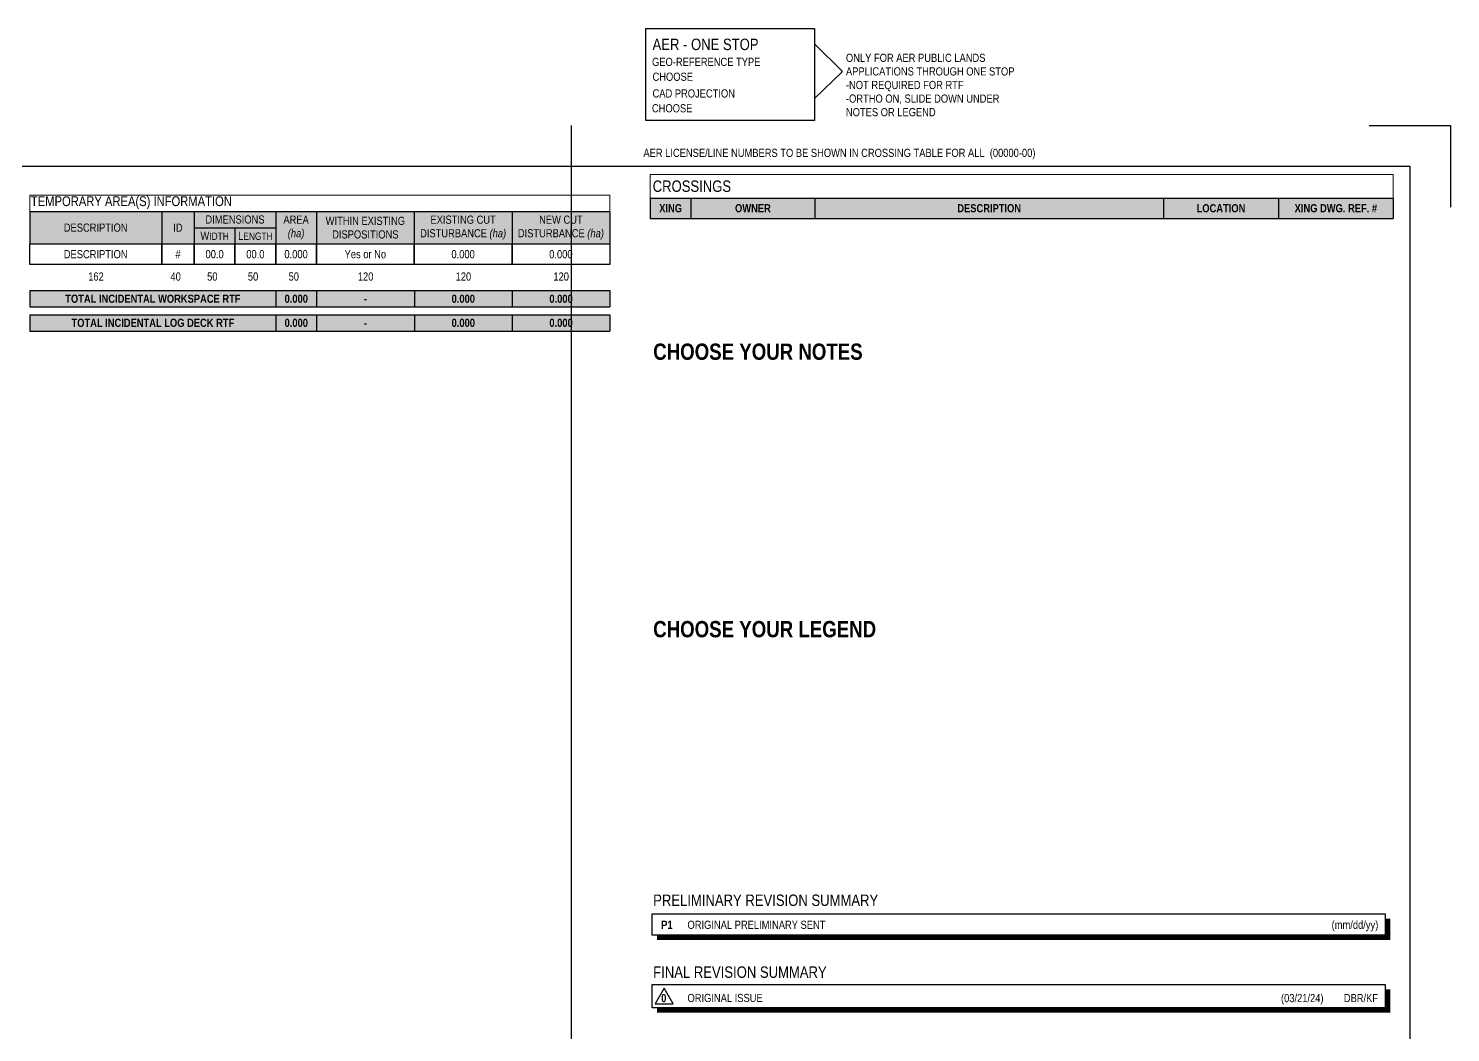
# Paper-space layout 'A' of a CAD drawing. Extents: x -3221 to 18, y -37 to 2387.
# Drawn here: x -1728 to 18, y 1155 to 2387 of the extents above; entities that cross this region are included whole.
import ezdxf
from ezdxf.enums import TextEntityAlignment as Align

# ---------------------------------------------------------------- set-up
doc = ezdxf.new("R2010")
doc.units = 0
doc.header["$LTSCALE"] = 5
doc.layers.get('Defpoints').update_dxf_attribs({"color": 9})
doc.layers.add('CG-NOTES', color=7, linetype='Continuous')
doc.layers.add('CG-PRELIM', color=7, linetype='Continuous')
doc.styles.add('80', font='ARIALN.TTF', dxfattribs={"height": 10})
doc.styles.add('80L', font='ARIALN.TTF', dxfattribs={"height": 10})
doc.styles.add('BOLD', font='ARIALNB.TTF')
doc.styles.get("Standard").update_dxf_attribs({"font": 'ARIALN.TTF'})

# ---------------------------------------------------------------- blocks, each defined once
blk = doc.blocks.new('*U178')
blk.add_line((100, 2186), (100, 2186))
at = {"color": 2}
for p, q in [((-3088.5, 2136), (50, 2136)), ((50, 2136), (50, -50))]:
    blk.add_line(p, q, dxfattribs=at)
at = {"layer": 'Defpoints', "ltscale": 5}
for p, q in [((-979.5, 2186), (-979.5, -100)), ((0, 2186), (100, 2186)), ((100, 2186), (100, 2086))]:
    blk.add_line(p, q, dxfattribs=at)
blk = doc.blocks.new('*T329')
at = {"layer": 'CG-NOTES', "color": 0, "lineweight": -2, "transparency": 16777216}
for p, q in [((0, -29), (912, -29)), ((0, -29), (0, -54)), ((912, -29), (912, -54))]:
    blk.add_line(p, q, dxfattribs=at)
at = {"layer": 'CG-NOTES', "color": 0, "linetype": 'ByBlock', "lineweight": -2, "transparency": 16777216}
for p, q in [((50, -29), (50, -54)), ((202, -29), (202, -54)), ((630, -29), (630, -54)), ((771, -29), (771, -54)), ((0, -54), (912, -54))]:
    blk.add_line(p, q, dxfattribs=at)
at = {"layer": 'CG-NOTES', "color": 254, "linetype": 'Continuous', "transparency": 16777216}
for points in [[(0, -29), (0, -54), (50, -29), (50, -54)], [(50, -29), (50, -54), (202, -29), (202, -54)], [(202, -29), (202, -54), (630, -29), (630, -54)], [(630, -29), (630, -54), (771, -29), (771, -54)], [(771, -29), (771, -54), (912, -29), (912, -54)]]:
    blk.add_solid(points, dxfattribs=at)
at = {"layer": 'Defpoints', "color": 8, "linetype": 'ByBlock', "lineweight": 0, "transparency": 16777216}
for p, q in [((0, 0), (912, 0)), ((0, 0), (0, -29)), ((912, 0), (912, -29))]:
    blk.add_line(p, q, dxfattribs=at)
at = {"layer": 'CG-NOTES', "color": 0, "linetype": 'Continuous', "transparency": 16777216}
for s, insert, char_height, width, attachment_point in [('{\\C14;CROSSINGS}', (3, -14.5), 14, 906, 4), ('{\\fArial Narrow|b1|i0|c0|p34;XING}', (25, -41.5), 10, 47, 5), ('{\\fArial Narrow|b1|i0|c0|p34;OWNER}', (126, -41.5), 10, 149, 5), ('{\\fArial Narrow|b1|i0|c0|p34;DESCRIPTION}', (416, -41.5), 10, 425, 5), ('{\\fArial Narrow|b1|i0|c0|p34;LOCATION}', (700.5, -41.5), 10, 138, 5), ('{\\fArial Narrow|b1|i0|c0|p34;XING DWG. REF. #}', (841.5, -41.5), 10, 138, 5)]:
    blk.add_mtext(s, dxfattribs=dict(at, insert=insert, char_height=char_height, width=width, attachment_point=attachment_point))
blk = doc.blocks.new('*U328')
blk.add_blockref('*T329', (-3.6, 207.4))
at = {"color": 2, "insert": (0, 0), "char_height": 20, "attachment_point": 1, "style": '80'}
blk.add_mtext_dynamic_manual_height_columns('{\\fArial Narrow|b1|i0|c0|p34;CHOOSE YOUR NOTES}', width=256.216, gutter_width=45, heights=[0], dxfattribs=at)
blk = doc.blocks.new('*U84')
at = {"layer": 'CG-NOTES'}
for p, q in [((899.9, -28.9), (0, -28.9)), ((899.9, -22.4), (899.9, -28.9))]:
    blk.add_line(p, q, dxfattribs=at)
at = {"layer": 'CG-NOTES', "color": 5, "flags": 128}
blk.add_lwpolyline([(899.9, -28.9), (0, -28.9), (0, -22.4), (0, 0), (899.9, 0), (899.9, -22.4)], close=True, dxfattribs=at)
at = {"layer": 'CG-NOTES', "const_width": 6, "flags": 128}
blk.add_lwpolyline([(902.9, -6), (902.9, -31.9), (6, -31.9)], dxfattribs=at)
blk = doc.blocks.new('*U173')
at = {"layer": 'CG-NOTES', "flags": 128}
blk.add_lwpolyline([(14.8, -1.3), (3.7, -20.5), (25.8, -20.5)], close=True, dxfattribs=at)
at = {"layer": 'CG-NOTES'}
blk.add_blockref('*U84', (0, 3.5), dxfattribs=at)
at = {"layer": 'CG-NOTES', "color": 14, "style": 'BOLD'}
blk.add_text('0', height=10, dxfattribs=at).set_placement((11.1, -18.3))
at = {"layer": 'CG-NOTES', "insert": (1.3, 25.5), "char_height": 14, "attachment_point": 1, "style": '80L'}
blk.add_mtext_dynamic_manual_height_columns('{\\C14;FINAL REVISION SUMMARY}', width=212.976, gutter_width=45, heights=[0], dxfattribs=at)
at = {"layer": 'CG-NOTES', "char_height": 10, "width": 110.834, "attachment_point": 3, "style": '80'}
for s, insert in [('(03/21/24)', (824.1, -8.3)), ('DBR/KF', (891, -8.3))]:
    blk.add_mtext(s, dxfattribs=dict(at, insert=insert))
at = {"layer": 'CG-NOTES', "style": '80'}
blk.add_attdef('SUMMARY', (43.3, -18.3), '', height=10, dxfattribs=at)
blk = doc.blocks.new('*U83')
at = {"layer": 'CG-NOTES'}
for p, q in [((899.9, -26.1), (0, -26.1)), ((899.9, -22.4), (899.9, -26.1))]:
    blk.add_line(p, q, dxfattribs=at)
at = {"layer": 'CG-NOTES', "color": 5, "flags": 128}
blk.add_lwpolyline([(899.9, -26.1), (0, -26.1), (0, -22.4), (0, 0), (899.9, 0), (899.9, -22.4)], close=True, dxfattribs=at)
at = {"layer": 'CG-NOTES', "const_width": 6, "flags": 128}
blk.add_lwpolyline([(902.9, -6), (902.9, -29.1), (6, -29.1)], dxfattribs=at)
blk = doc.blocks.new('*U276')
at = {"layer": 'CG-PRELIM'}
blk.add_blockref('*U83', (0, 0), dxfattribs=at)
at = {"layer": 'CG-PRELIM', "color": 14, "style": 'BOLD'}
blk.add_text('P1', height=10, dxfattribs=at).set_placement((11.1, -18.3))
at = {"layer": 'CG-PRELIM', "insert": (1.3, 23.8), "char_height": 14, "attachment_point": 1, "style": '80L'}
blk.add_mtext_dynamic_manual_height_columns('{\\C14;PRELIMINARY REVISION SUMMARY}', width=276.234, gutter_width=45, heights=[0], dxfattribs=at)
at = {"layer": 'CG-PRELIM', "style": '80'}
blk.add_attdef('SUMMARY1', (43.3, -18.3), '', height=10, dxfattribs=at)
blk.add_attdef('P1DATE', text='', height=10, dxfattribs=at).set_placement((891.2, -18.3), align=Align.RIGHT)
blk = doc.blocks.new('*U324')
at = {"insert": (0, 0), "char_height": 20, "attachment_point": 7, "style": '80'}
blk.add_mtext_dynamic_manual_height_columns('{\\fArial Narrow|b1|i0|c0|p34;\\C2;CHOOSE YOUR LEGEND}', width=272.724, gutter_width=45, heights=[0], dxfattribs=at)
blk = doc.blocks.new('*U271')
at = {"layer": 'CG-NOTES', "style": '80L'}
blk.add_text('CAD PROJECTION', height=10, dxfattribs=at).set_placement((0, 0), align=Align.TOP_LEFT)
at = {"layer": 'CG-NOTES', "color": 2, "style": '80L'}
blk.add_text('CHOOSE', height=10, dxfattribs=at).set_placement((-0.7, -28.2))
blk = doc.blocks.new('*U270')
at = {"layer": 'CG-NOTES', "color": 14, "style": '80L'}
blk.add_text('AER - ONE STOP', height=14, dxfattribs=at).set_placement((0, 0))
at = {"layer": 'CG-NOTES', "style": '80L'}
blk.add_text('GEO-REFERENCE TYPE', height=10, dxfattribs=at).set_placement((-0.6, -19.5))
at = {"layer": 'CG-NOTES', "color": 2, "style": '80L'}
blk.add_text('CHOOSE', height=10, dxfattribs=at).set_placement((0, -37.7))
blk = doc.blocks.new('*T334')
at = {"layer": 'CG-NOTES', "color": 0, "linetype": 'ByBlock', "lineweight": -2, "transparency": 16777216}
for p, q in [((0, -20), (712, -20)), ((0, -20), (0, -60)), ((162, -20), (162, -60)), ((202, -20), (202, -60)), ((302, -20), (302, -60)), ((352, -20), (352, -60)), ((472, -20), (472, -60)), ((592, -20), (592, -60)), ((712, -20), (712, -60)), ((202, -40), (302, -40)), ((252, -40), (252, -60)), ((0, -60), (712, -60))]:
    blk.add_line(p, q, dxfattribs=at)
at = {"layer": 'CG-NOTES', "color": 254, "transparency": 16777216}
for points in [[(0, -20), (0, -60), (162, -20), (162, -60)], [(162, -20), (162, -60), (202, -20), (202, -60)], [(202, -20), (202, -40), (302, -20), (302, -40)], [(302, -20), (302, -60), (352, -20), (352, -60)], [(352, -20), (352, -60), (472, -20), (472, -60)], [(472, -20), (472, -60), (592, -20), (592, -60)], [(592, -20), (592, -60), (712, -20), (712, -60)], [(202, -40), (202, -60), (252, -40), (252, -60)], [(252, -40), (252, -60), (302, -40), (302, -60)]]:
    blk.add_solid(points, dxfattribs=at)
at = {"layer": 'Defpoints', "color": 8, "linetype": 'ByBlock', "lineweight": 0, "transparency": 16777216}
for p, q in [((0, 0), (712, 0)), ((0, 0), (0, -20)), ((712, 0), (712, -20))]:
    blk.add_line(p, q, dxfattribs=at)
at = {"layer": 'CG-NOTES', "color": 14, "transparency": 16777216, "insert": (1.5, -1.5), "char_height": 12, "width": 709, "attachment_point": 1, "style": '80'}
blk.add_mtext('TEMPORARY AREA(S) INFORMATION', dxfattribs=at)
at = {"layer": 'CG-NOTES', "color": 1, "transparency": 16777216, "char_height": 10, "attachment_point": 5}
for s, insert, width, style in [('DESCRIPTION', (81, -40), 159, '80'), ('DIMENSIONS', (252, -30), 97, '80'), ('AREA {\\fArial Narrow|b0|i1|c0|p34;(ha)}', (327, -40), 47, '80'), ('WITHIN EXISTING DISPOSITIONS', (412, -40), 117, '80'), ('EXISTING CUT DISTURBANCE {\\fArial Narrow|b0|i1|c0|p34;(ha)}', (532, -40), 117, '80'), ('NEW CUT DISTURBANCE {\\fArial Narrow|b0|i1|c0|p34;(ha)}', (652, -40), 117, '80'), ('ID', (182, -40), 37, '80'), ('{\\fArial Narrow|b0|i0|c0|p34;W\\H0.9x;IDTH}', (227, -50), 47, 'BOLD'), ('{\\fArial Narrow|b0|i0|c0|p34;L\\H0.9x;ENGTH}', (277, -50), 47, 'BOLD')]:
    blk.add_mtext(s, dxfattribs=dict(at, insert=insert, width=width, style=style))
blk = doc.blocks.new('*U304')
at = {"layer": 'CG-NOTES'}
blk.add_lwpolyline([(-130, 0), (32, 0), (32, -25), (-130, -25)], close=True, dxfattribs=at)
at = {"layer": 'Defpoints', "color": 2, "style": '80L'}
blk.add_text('DESCRIPTION', height=10, dxfattribs=at).set_placement((-49, -12.5), align=Align.MIDDLE_CENTER)
blk = doc.blocks.new('*T337')
at = {"layer": 'CG-NOTES', "color": 0, "linetype": 'ByBlock', "lineweight": -2, "transparency": 16777216}
for p, q in [((0, 0), (712, 0)), ((0, 0), (0, -20)), ((302, 0), (302, -20)), ((352, 0), (352, -20)), ((472, 0), (472, -20)), ((592, 0), (592, -20)), ((712, 0), (712, -20)), ((0, -20), (712, -20))]:
    blk.add_line(p, q, dxfattribs=at)
at = {"layer": 'CG-NOTES', "color": 254, "transparency": 16777216}
for points in [[(0, 0), (0, -20), (302, 0), (302, -20)], [(302, 0), (302, -20), (352, 0), (352, -20)], [(352, 0), (352, -20), (472, 0), (472, -20)], [(472, 0), (472, -20), (592, 0), (592, -20)], [(592, 0), (592, -20), (712, 0), (712, -20)]]:
    blk.add_solid(points, dxfattribs=at)
at = {"layer": 'CG-NOTES', "color": 0, "transparency": 16777216, "char_height": 10, "attachment_point": 5, "style": 'BOLD'}
for s, insert, width in [('TOTAL INCIDENTAL LOG DECK RTF', (151, -10), 299), ('0.000', (327, -10), 47), ('-', (412, -10), 117), ('0.000', (532, -10), 117), ('0.000', (652, -10), 117)]:
    blk.add_mtext(s, dxfattribs=dict(at, insert=insert, width=width))
blk = doc.blocks.new('*T338')
at = {"layer": 'CG-NOTES', "color": 0, "linetype": 'ByBlock', "lineweight": -2, "transparency": 16777216}
for p, q in [((0, 0), (712, 0)), ((0, 0), (0, -20)), ((302, 0), (302, -20)), ((352, 0), (352, -20)), ((472, 0), (472, -20)), ((592, 0), (592, -20)), ((712, 0), (712, -20)), ((0, -20), (712, -20))]:
    blk.add_line(p, q, dxfattribs=at)
at = {"layer": 'CG-NOTES', "color": 254, "transparency": 16777216}
for points in [[(0, 0), (0, -20), (302, 0), (302, -20)], [(302, 0), (302, -20), (352, 0), (352, -20)], [(352, 0), (352, -20), (472, 0), (472, -20)], [(472, 0), (472, -20), (592, 0), (592, -20)], [(592, 0), (592, -20), (712, 0), (712, -20)]]:
    blk.add_solid(points, dxfattribs=at)
at = {"layer": 'CG-NOTES', "color": 0, "transparency": 16777216, "char_height": 10, "attachment_point": 5, "style": 'BOLD'}
for s, insert, width in [('TOTAL INCIDENTAL WORKSPACE RTF', (151, -10), 299), ('0.000', (327, -10), 47), ('-', (412, -10), 117), ('0.000', (532, -10), 117), ('0.000', (652, -10), 117)]:
    blk.add_mtext(s, dxfattribs=dict(at, insert=insert, width=width))
blk = doc.blocks.new('*U332')
at = {"layer": 'CG-NOTES'}
for points in [[(0, 0), (40, 0), (40, -25), (0, -25)], [(40, 0), (90, 0), (90, -25), (40, -25)], [(90, 0), (140, 0), (140, -25), (90, -25)], [(140, 0), (190, 0), (190, -25), (140, -25)], [(190, 0), (310, 0), (310, -25), (190, -25)], [(310, 0), (430, 0), (430, -25), (310, -25)], [(430, 0), (550, 0), (550, -25), (430, -25)]]:
    blk.add_lwpolyline(points, close=True, dxfattribs=at)
at = {"layer": 'CG-NOTES', "style": '80L'}
for tag, p in [('ID', (20, -12.5)), ('WIDTH', (65, -12.5)), ('LENGTH', (115, -12.5)), ('HA', (165, -12.5)), ('YES-NO', (250, -12.5)), ('EXIST', (370, -12.5)), ('NEW', (490, -12.5))]:
    blk.add_attdef(tag, text='', height=10, dxfattribs=at).set_placement(p, align=Align.MIDDLE_CENTER)

psp = doc.layouts.new('A')

# ---------------------------------------------------------------- linework, layer by layer
at = {"layer": 'Defpoints', "color": 3}
psp.add_lwpolyline([(-969.9, 2387.1), (-762.6, 2387.1), (-762.6, 2274), (-969.9, 2274)], close=True, dxfattribs=at)
psp.add_lwpolyline([(-762.6, 2368.3), (-728.3, 2334.5), (-762.6, 2301.3)], dxfattribs=at)

# ---------------------------------------------------------------- block references
at = {"color": 2}
for name, p in [('*U270', (-961.5, 2360.6)), ('*U271', (-961.5, 2312.4))]:
    psp.add_blockref(name, p, dxfattribs=at)
for name, p in [('*U178', (-82, 82)), ('*U328', (-960.7, 2000.6)), ('*T334', (-1726, 2182.7)), ('*T338', (-1725.8, 2065.5)), ('*T337', (-1725.8, 2035.9))]:
    psp.add_blockref(name, p)
ref = psp.add_blockref('*U173', (-962, 1210.9))
ref.add_attrib('SUMMARY', 'ORIGINAL ISSUE', (-918.6, 1192.7), dxfattribs={"height": 10, "style": '80'})
at = {"layer": 'CG-NOTES'}
for name, p in [('*U304', (-1596, 2122.7)), ('*U324', (-960.7, 1639.9))]:
    psp.add_blockref(name, p, dxfattribs=at)
psp.add_blockref('*U332', (-1564, 2122.7), dxfattribs=at).add_auto_attribs({'ID': '#', 'WIDTH': '00.0', 'LENGTH': '00.0', 'HA': '0.000', 'YES-NO': 'Yes or No', 'EXIST': '0.000', 'NEW': '0.000'})
at = {"layer": 'CG-PRELIM'}
ref = psp.add_blockref('*U276', (-962, 1300.8), dxfattribs=at)
ref.add_attrib('SUMMARY1', 'ORIGINAL PRELIMINARY SENT', (-918.6, 1282.5), dxfattribs={"layer": '0', "height": 10, "style": '80'})
ref.add_attrib('P1DATE', '(mm/dd/yy)', dxfattribs={"height": 10, "style": '80'}).set_placement((-70.7, 1282.5), align=Align.RIGHT)

# ---------------------------------------------------------------- texts
at = {"layer": 'Defpoints', "color": 3, "style": '80L'}
for s, p in [('162', (-1654.2, 2077.8)), ('40', (-1553.2, 2077.8)), ('50', (-1508.2, 2077.8)), ('50', (-1458.2, 2077.8)), ('50', (-1408.2, 2077.8)), ('120', (-1323.2, 2077.8)), ('120', (-1203.2, 2077.8)), ('120', (-1083.2, 2077.8))]:
    psp.add_text(s, height=10, dxfattribs=at).set_placement(p)
at = {"layer": 'Defpoints', "color": 3, "char_height": 10, "attachment_point": 1, "style": 'BOLD'}
for s, width, insert in [('{\\fArial Narrow|b0|i0|c0|p34;ONLY FOR AER PUBLIC LANDS APPLICATIONS THROUGH ONE STOP\\P-NOT REQUIRED FOR RTF\\P-ORTHO ON, SLIDE DOWN UNDER NOTES OR LEGEND}', 216.068, (-724.1, 2356.1)), ('{\\fArial Narrow|b0|i0|c0|p34;AER LICENSE/LINE NUMBERS TO BE SHOWN IN CROSSING TABLE FOR ALL  (00000-00)}', 952.593, (-972.7, 2239.5))]:
    psp.add_mtext_dynamic_manual_height_columns(s, width=width, gutter_width=50, heights=[0], dxfattribs=dict(at, insert=insert))

doc.saveas('drawing.dxf')
